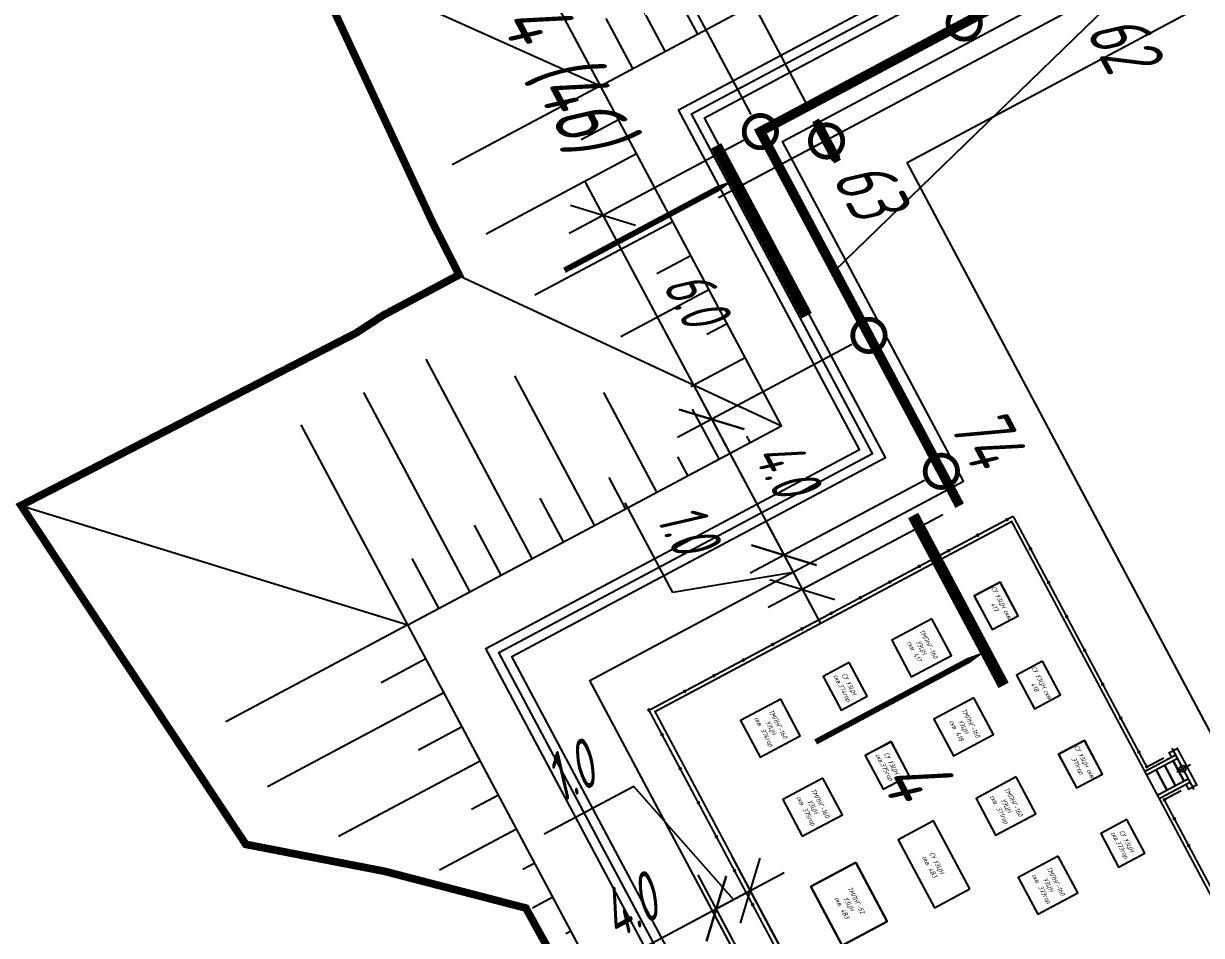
# Model space of a CAD drawing. Extents: x 5370511 to 5386565, y 1010429 to 1053793.
# Drawn here: x 5379937 to 5379998.2, y 1040742.1 to 1040789.5 of the extents above; entities that cross this region are included whole.
import ezdxf
from ezdxf import colors
from ezdxf.entities.mleader import LeaderData, LeaderLine
from ezdxf.enums import TextEntityAlignment as Align
from ezdxf.math import Vec2, Vec3

# ---------------------------------------------------------------- set-up
doc = ezdxf.new("R2010")
doc.units = 0
doc.header["$PDMODE"] = 32
doc.header["$PDSIZE"] = 0.3
doc.layers.get('0').update_dxf_attribs({"linetype": 'CONTINUOUS'})
doc.layers.get('DEFPOINTS').update_dxf_attribs({"linetype": 'CONTINUOUS'})
for name, color, linetype in [('3D-MODEL', 7, 'CONTINUOUS'), ('ГП_граница насыпи', 242, 'CONTINUOUS'), ('ГП_опоры_схем', 7, 'CONTINUOUS'), ('ГП_откос', 246, 'CONTINUOUS'), ('ГП_сооружения', 7, 'CONTINUOUS'), ('Разрезы', 7, 'CONTINUOUS')]:
    doc.layers.add(name, color=color, linetype=linetype)
for name, color, linetype, lineweight in [('ЭС (текст)', 7, 'CONTINUOUS', 25), ('ЭС (тонкий)', 7, 'CONTINUOUS', 25), ('ЭС сети', 1, 'CONTINUOUS', 50)]:
    doc.layers.add(name, color=color, linetype=linetype, lineweight=lineweight)
doc.styles.add('ГОСТ_НИПИ', font='gost_nipi.shx', dxfattribs={"oblique": 15})
doc.styles.add('ГОСТ_НИПИ_разм', font='gost_nipi.shx', dxfattribs={"width": 0.8, "oblique": 15, "height": 2.5})
doc.styles.add('ЭС', font='gost_nipi.shx', dxfattribs={"oblique": 14.999978})
doc.dimstyles.new('Лист М500', dxfattribs={"dimtxt": 2.5, "dimasz": 2.5, "dimexe": 2, "dimexo": 1, "dimgap": 1, "dimtad": 1, "dimdec": 1, "dimlfac": 0.5, "dimzin": 0, "dimdsep": 46, "dimtxsty": 'ГОСТ_НИПИ_разм', "dimblk": 'OBLIQUE', "dimcen": 0.09, "dimdle": 2, "dimaunit": 1, "dimadec": 0, "dimazin": 0, "dimtfac": 1, "dimtdec": 1, "dimtofl": 0, "dimtmove": 1, "dimatfit": 3, "dimldrblk": 'NONE', "dimfxl": 1, "dimtolj": 1, "dimtzin": 0, "dimarcsym": 0})

# ---------------------------------------------------------------- blocks, each defined once
blk = doc.blocks.new('Опоры_схем')
at = {"layer": 'ГП_опоры_схем', "color": 253, "const_width": 0.2}
blk.add_lwpolyline([(5379967.373, 1039807.707), (5379966.185, 1039807.971)], dxfattribs=at)
blk = doc.blocks.new('куст_откос')
at = {"layer": 'ГП_откос', "color": 253, "lineweight": 15}
for points, const_width, elevation in [([(-78.62, -57.977), (-70.919, -58.391), (-69.414, -58.42), (-69.414, -60.636), (-69.403, -60.796), (-69.394, -60.863), (-69.349, -61.398), (-69.339, -61.475), (-69.48, -71.284), (-59.557, -70.326), (-58.963, -70.269), (-56.931, -67.761), (-56.654, -67.42), (-55.893, -66.593), (-54.082, -64.625), (-51.842, -64.591)], 0.2, 49.01), ([(35.054, -63.874), (29.9, -63.874), (24.746, -63.874), (19.592, -63.874), (14.439, -63.874), (9.285, -63.874), (4.131, -63.874), (-0.958, -63.874), (-6.046, -63.874), (-11.135, -63.874), (-16.223, -63.874), (-21.311, -63.874), (-26.4, -63.874), (-31.488, -63.874), (-36.577, -63.874), (-41.665, -63.874), (-46.754, -63.874), (-51.842, -63.874), (-56.931, -63.874), (-62.019, -63.874), (-62.019, -58.374), (-62.019, -52.874), (-72.019, -52.874), (-72.019, -47.775)], 0.01, 48.9)]:
    blk.add_lwpolyline(points, dxfattribs=dict(at, const_width=const_width, elevation=elevation))
at = {"layer": 'ГП_откос', "color": 253, "linetype": 'ByBlock', "lineweight": -3}
for points in [[(-72.019, -50.006), (-73.538, -50.006)], [(-72.019, -50.962), (-77.997, -50.962)], [(-72.019, -51.918), (-73.49, -51.918)], [(-78.62, -57.977), (-72.019, -52.874)], [(-72.019, -52.874), (-77.807, -52.874)], [(-72.019, -52.874), (-72.019, -57.24)], [(-71.019, -52.874), (-71.019, -53.977)], [(-70.019, -52.874), (-70.019, -57.301)], [(-69.386, -58.42), (-62.019, -52.874)], [(-69.019, -52.874), (-69.019, -54.274)], [(-68.019, -52.874), (-68.019, -56.934)], [(-67.019, -52.874), (-67.019, -53.874)], [(-66.019, -52.874), (-66.019, -55.473)], [(-65.019, -52.874), (-65.019, -53.474)], [(-64.019, -52.874), (-64.019, -54.474)], [(-63.019, -52.874), (-63.019, -53.074)], [(-62.019, -53.791), (-62.203, -53.791)], [(-62.019, -54.708), (-63.486, -54.708)], [(-62.019, -55.624), (-62.569, -55.624)], [(-62.019, -56.541), (-64.953, -56.541)], [(-62.019, -57.458), (-62.936, -57.458)], [(-62.019, -58.374), (-66.419, -58.374)], [(-62.019, -59.291), (-63.303, -59.291)], [(-62.019, -60.208), (-67.886, -60.208)], [(-62.019, -61.124), (-63.49, -61.124)], [(-62.019, -62.041), (-67.881, -62.041)], [(-62.019, -62.958), (-63.487, -62.958)], [(-69.48, -71.284), (-62.019, -63.874)], [(-62.019, -63.874), (-67.902, -63.874)], [(-62.019, -63.874), (-62.019, -69.226)], [(-61.017, -63.874), (-61.017, -65.193)], [(-60.015, -63.874), (-60.015, -69.071)], [(-59.012, -63.874), (-59.012, -65.154)], [(-58.01, -63.874), (-58.01, -68.049)], [(-57.008, -63.874), (-57.008, -64.671)], [(-56.006, -63.874), (-56.006, -66.147)], [(-55.003, -63.874), (-55.003, -64.225)], [(-54.001, -63.874), (-54.001, -64.474)], [(-52.999, -63.874), (-52.999, -64.021)]]:
    blk.add_lwpolyline(points, dxfattribs=at)
blk = doc.blocks.new('*U645')
at = {"layer": 'ГП_сооружения'}
h = blk.add_hatch(color=253, dxfattribs=at)
h.dxf.hatch_style = 1
h.paths.add_polyline_path([(-2.99, 18.27, 1), (-1.12, 18.27, 1)])
h = blk.add_hatch(color=253, dxfattribs=at)
h.dxf.hatch_style = 1
h.paths.add_polyline_path([(18, 21.98, -1), (16.12, 21.98, -1)])
h = blk.add_hatch(color=253, dxfattribs=at)
h.dxf.hatch_style = 1
h.paths.add_polyline_path([(37.95, 21.98, -1), (36.07, 21.98, -1)])
h = blk.add_hatch(color=253, dxfattribs=at)
h.dxf.hatch_style = 1
h.paths.add_polyline_path([(57.9, 21.98, -1), (56.02, 21.98, -1)])
h = blk.add_hatch(color=253, dxfattribs=at)
h.dxf.hatch_style = 1
h.paths.add_polyline_path([(77.85, 21.98, -1), (75.97, 21.98, -1)])
h = blk.add_hatch(color=253, dxfattribs=at)
h.dxf.hatch_style = 1
h.paths.add_polyline_path([(97.8, 21.98, -1), (95.92, 21.98, -1)])
h = blk.add_hatch(color=253, dxfattribs=at)
h.dxf.hatch_style = 1
h.paths.add_polyline_path([(117.75, 21.98, -1), (115.87, 21.98, -1)])
h = blk.add_hatch(color=253, dxfattribs=at)
h.dxf.hatch_style = 1
h.paths.add_polyline_path([(137.72, 21.98, -1), (135.85, 21.98, -1)])
h = blk.add_hatch(color=253, dxfattribs=at)
h.dxf.hatch_style = 1
h.paths.add_polyline_path([(146.36, 22.07, -1), (144.49, 22.07, -1)])
h = blk.add_hatch(color=253, dxfattribs=at)
h.dxf.hatch_style = 1
h.paths.add_polyline_path([(163.99, 22.05, 1), (165.86, 22.05, 1)])
h = blk.add_hatch(color=253, dxfattribs=at)
h.dxf.hatch_style = 1
h.paths.add_polyline_path([(176.86, 21.98, -1), (174.99, 21.98, -1)])
h = blk.add_hatch(color=253, dxfattribs=at)
h.dxf.hatch_style = 1
h.paths.add_polyline_path([(192.72, 21.98, -1), (190.85, 21.98, -1)])
h = blk.add_hatch(color=253, dxfattribs=at)
h.dxf.hatch_style = 1
h.paths.add_polyline_path([(-2.06, 2.03, -1), (-2.06, 0.16, -1)])
h = blk.add_hatch(color=253, dxfattribs=at)
h.dxf.hatch_style = 1
h.paths.add_polyline_path([(-2.06, -15.21, -1), (-2.06, -17.08, -1)])
h = blk.add_hatch(color=253, dxfattribs=at)
h.dxf.hatch_style = 1
h.paths.add_polyline_path([(-2.06, -32.47, -1), (-2.06, -34.34, -1)])
h = blk.add_hatch(color=253, dxfattribs=at)
h.dxf.hatch_style = 1
h.paths.add_polyline_path([(-2.06, -49.73, -1), (-2.06, -51.6, -1)])
h = blk.add_hatch(color=253, dxfattribs=at)
h.dxf.hatch_style = 1
h.paths.add_polyline_path([(-2.06, -67.08, -1), (-2.06, -68.95, -1)])
h = blk.add_hatch(color=253, dxfattribs=at)
h.dxf.hatch_style = 1
h.paths.add_polyline_path([(-2.06, -84.23, -1), (-2.06, -86.1, -1)])
h = blk.add_hatch(color=253, dxfattribs=at)
h.dxf.hatch_style = 1
h.paths.add_polyline_path([(-2.06, -101.49, -1), (-2.06, -103.37, -1)])
h = blk.add_hatch(color=253, dxfattribs=at)
h.dxf.hatch_style = 1
h.paths.add_polyline_path([(-2.06, -118.76, -1), (-2.06, -120.64, -1)])
h = blk.add_hatch(color=253, dxfattribs=at)
h.dxf.hatch_style = 1
h.paths.add_polyline_path([(-2.06, -136.02, -1), (-2.06, -137.9, -1)])
h = blk.add_hatch(color=253, dxfattribs=at)
h.dxf.hatch_style = 1
h.paths.add_polyline_path([(-2.06, -153.28, -1), (-2.06, -155.15, -1)])
h = blk.add_hatch(color=253, dxfattribs=at)
h.dxf.hatch_style = 1
h.paths.add_polyline_path([(-2.06, -170.52, -1), (-2.06, -172.39, -1)])
h = blk.add_hatch(color=253, dxfattribs=at)
h.dxf.hatch_style = 1
h.paths.add_polyline_path([(-1.32, -192.4, -1), (-3.2, -192.4, -1)])
h = blk.add_hatch(color=253, dxfattribs=at)
h.dxf.hatch_style = 1
h.paths.add_polyline_path([(13.22, -192.4, -1), (11.35, -192.4, -1)])
h = blk.add_hatch(color=253, dxfattribs=at)
h.dxf.hatch_style = 1
h.paths.add_polyline_path([(33.24, -192.4, -1), (31.37, -192.4, -1)])
h = blk.add_hatch(color=253, dxfattribs=at)
h.dxf.hatch_style = 1
h.paths.add_polyline_path([(53.26, -192.4, -1), (51.38, -192.4, -1)])
h = blk.add_hatch(color=253, dxfattribs=at)
h.dxf.hatch_style = 1
h.paths.add_polyline_path([(73.27, -192.41, -1), (71.4, -192.41, -1)])
h = blk.add_hatch(color=253, dxfattribs=at)
h.dxf.hatch_style = 1
h.paths.add_polyline_path([(93.29, -192.41, -1), (91.42, -192.41, -1)])
h = blk.add_hatch(color=253, dxfattribs=at)
h.dxf.hatch_style = 1
h.paths.add_polyline_path([(113.3, -192.41, -1), (111.43, -192.41, -1)])
at = {"layer": 'ГП_сооружения', "color": 253}
for p, q in [((143.05, 38.11), (167.28, 38.1)), ((155.11, 34.48), (155.11, 42.61))]:
    blk.add_line(p, q, dxfattribs=at)
for points, const_width in [([(163.11, 35.7), (165.93, 35.7), (165.93, 40.5), (144.53, 40.51), (144.53, 35.71), (147.11, 35.71)], 1), ([(147.11, 40.51), (149.11, 40.51)], 1), ([(161.11, 40.5), (163.11, 40.5)], 1), ([(161.11, 35.58), (149.11, 35.58)], 1.2), ([(161.11, 30.58), (149.11, 30.58)], 1.2), ([(149.11, 35.71), (161.11, 35.7)], 1), ([(161.11, 25.58), (149.11, 25.58)], 1.2)]:
    blk.add_lwpolyline(points, dxfattribs=dict(at, const_width=const_width))
at = {"layer": 'ГП_сооружения', "color": 253, "const_width": 1}
for points in [[(147.11, 38.11), (147.11, 19.98), (163.11, 19.98), (163.11, 38.1), (161.11, 38.1), (161.11, 19.98), (149.11, 19.98), (149.11, 38.11)], [(499.99, 19.96), (0, 19.98), (-0.01, -190.01), (499.98, -190.03)]]:
    blk.add_lwpolyline(points, close=True, dxfattribs=at)
at = {"layer": 'ГП_сооружения', "color": 253, "ltscale": 0.3, "const_width": 1}
for points in [[(145.54, 21.98), (145.54, 32.04)], [(164.79, 21.98), (164.79, 32.04)], [(-2.09, -192.45), (-2.07, 18.37)], [(-2.07, 18.37), (-2.07, 21.98)], [(145.54, 21.98), (-2.07, 21.98)], [(145.3, 21.98), (145.54, 21.98)], [(391.5, 21.97), (164.79, 21.98)], [(-2.09, -192.45), (501.99, -192.46)]]:
    blk.add_lwpolyline(points, dxfattribs=at)
at = {"layer": 'ГП_сооружения', "color": 253}
blk.add_circle((155.11, 38.11), 1.68, dxfattribs=at)
at = {"layer": 'ЭС (тонкий)', "color": 253, "transparency": 33554687}
for points in [[(24.95, -0.02), (24.95, -15.38), (44.79, -15.38), (44.79, -0.02)], [(71.55, -0.01), (71.55, -15.37), (91.39, -15.37), (91.39, -0.01)], [(118.15, -0.02), (118.15, -15.38), (137.99, -15.38), (137.99, -0.02)], [(164.75, -0.03), (164.75, -15.39), (184.59, -15.39), (184.59, -0.03)], [(24.95, -88.98), (24.95, -104.34), (44.79, -104.34), (44.79, -88.98)], [(71.5, -88.99), (71.5, -104.35), (91.34, -104.35), (91.34, -88.99)], [(118.2, -134.78), (152.96, -134.78), (152.96, -161.34), (118.2, -161.34)]]:
    blk.add_lwpolyline(points, close=True, dxfattribs=at)
for points in [[(25, -0.02), (25, -15.38), (44.78, -15.38), (44.78, -0.02), (25, -0.02)], [(71.6, -0.01), (71.6, -15.37), (91.38, -15.37), (91.38, -0.01), (71.6, -0.01)], [(118.2, -0.02), (118.2, -15.38), (137.98, -15.38), (137.98, -0.02), (118.2, -0.02)], [(164.8, -0.03), (164.8, -15.39), (184.58, -15.39), (184.58, -0.03), (164.8, -0.03)], [(25, -40.38), (25, -63.98), (46.6, -63.98), (46.6, -40.38), (25, -40.38)], [(25, -40.38), (25, -63.98), (46.6, -63.98), (46.6, -40.38), (25, -40.38)], [(71.6, -40.37), (71.6, -63.97), (93.2, -63.97), (93.2, -40.37), (71.6, -40.37)], [(71.6, -40.38), (71.6, -63.98), (93.2, -63.98), (93.2, -40.38), (71.6, -40.38)], [(118.2, -40.38), (118.2, -63.98), (139.8, -63.98), (139.8, -40.38), (118.2, -40.38)], [(118.2, -40.38), (118.2, -63.98), (139.8, -63.98), (139.8, -40.38), (118.2, -40.38)], [(164.79, -40.39), (164.79, -63.99), (186.39, -63.99), (186.39, -40.39), (164.79, -40.39)], [(164.8, -40.39), (164.8, -63.99), (186.4, -63.99), (186.4, -40.39), (164.8, -40.39)], [(25, -88.98), (25, -104.34), (44.78, -104.34), (44.78, -88.98), (25, -88.98)], [(71.55, -88.99), (71.55, -104.35), (91.33, -104.35), (91.33, -88.99), (71.55, -88.99)], [(24.95, -129.34), (24.94, -152.94), (46.54, -152.94), (46.55, -129.34), (24.95, -129.34)], [(24.95, -129.34), (24.95, -152.94), (46.55, -152.94), (46.55, -129.34), (24.95, -129.34)], [(71.54, -129.35), (71.54, -152.95), (93.14, -152.95), (93.14, -129.35), (71.54, -129.35)], [(71.55, -129.34), (71.55, -152.94), (93.15, -152.94), (93.15, -129.34), (71.55, -129.34)], [(118.19, -134.78), (118.19, -161.34), (152.95, -161.34), (152.95, -134.78), (118.19, -134.78)]]:
    blk.add_lwpolyline(points, dxfattribs=at)
at = {"layer": 'ЭС (тонкий)', "color": 253, "transparency": 33554687, "elevation": 0}
blk.add_lwpolyline([(158.2, -88.98), (118.2, -88.98), (118.2, -109.78), (158.2, -109.78)], close=True, dxfattribs=at)
at = {"layer": 'ЭС сети', "color": 253, "lineweight": 15}
blk.add_lwpolyline([(0, 0), (0, 0)], dxfattribs=at)
at = {"layer": 'ЭС (текст)', "color": 253, "transparency": 33554687, "char_height": 2.5, "attachment_point": 5, "style": 'ЭС'}
for s, insert, width in [('СУ УЭЦН скв. 417', (34.89, -6.56, 0), 19.78), ('СУ УЭЦН скв. 418', (81.49, -7.69, 0), 19.7806), ('СУ УЭЦН скв. 371гор', (128.06, -7.7, 0), 19.8298), ('СУ УЭЦН скв.373гор', (174.67, -7.71, 0), 19.8407), ('ТМПНГ-160\\PУЭЦН \\Pскв. 417', (35.77, -52.2, 0), 21.5004), ('ТМПНГ-160\\PУЭЦН \\Pскв. 418', (82.37, -52.19, 0), 21.5004), ('ТМПНГ-160\\PУЭЦН \\Pскв. 371гор', (128.97, -52.2, 0), 21.5004), ('ТМПНГ-160\\PУЭЦН \\Pскв. 373гор', (175.57, -52.2, 0), 21.5004), ('СУ УЭЦН скв.374гор', (34.87, -96.66, 0), 19.8407), ('СУ УЭЦН скв.375гор', (81.41, -96.67, 0), 19.8282), ('ТМПНГ-160\\PУЭЦН \\Pскв. 374гор', (35.72, -141.16, 0), 21.5004), ('ТМПНГ-160\\PУЭЦН \\Pскв. 375гор', (82.32, -141.16, 0), 21.5004), ('ТМПНГ-52\\PУЭЦН\\Pскв. 4ВЗ', (135.58, -148.06, 0), 34.76)]:
    blk.add_mtext(s, dxfattribs=dict(at, insert=insert, width=width))
at = {"layer": 'ЭС (текст)', "color": 253, "transparency": 33554687, "insert": (138.22, -99.85, 0), "char_height": 2.5, "width": 39.9978, "attachment_point": 5, "rotation": 359.90142, "style": 'ЭС'}
blk.add_mtext('СУ УЭЦН \\Pскв. 4ВЗ', dxfattribs=at)
blk = doc.blocks.new('_Oblique')
at = {"color": 0, "linetype": 'ByBlock', "lineweight": -2}
blk.add_line((-0.5, -0.5), (0.5, 0.5), dxfattribs=at)
blk = doc.blocks.new('*D679')
at = {"color": 0, "lineweight": -2, "transparency": 16777216}
for p, q in [((5379991.864, 1040792.737), (5379972.06, 1040829.906)), ((5379974.766, 1040829.081), (5379957.135, 1040819.687)), ((5379977.762, 1040785.228), (5379957.96, 1040822.393))]:
    blk.add_line(p, q, dxfattribs=at)
at = {"layer": 'DEFPOINTS', "color": 0, "lineweight": 15, "transparency": 16777216}
for p in [(5379958.9, 1040820.628), (5379992.334, 1040791.855), (5379978.232, 1040784.345)]:
    blk.add_point(p, dxfattribs=at)
at = {"color": 0, "lineweight": -2, "transparency": 16777216, "xscale": 2.5, "yscale": 2.5, "zscale": 2.5}
for p, rotation in [((5379973.001, 1040828.14), 28.04915530994217), ((5379958.9, 1040820.628), 208.0491553099422)]:
    blk.add_blockref('_Oblique', p, dxfattribs=dict(at, rotation=rotation))
at = {"color": 0, "transparency": 16777216, "insert": (5379964.892, 1040826.37), "char_height": 2.5, "attachment_point": 5, "rotation": 28.04916, "style": 'ГОСТ_НИПИ_разм'}
blk.add_mtext('\\A1;8.0', dxfattribs=at)
blk = doc.blocks.new('_None')
blk = doc.blocks.new('*D692')
at = {"color": 0, "lineweight": -2, "transparency": 16777216}
for p, q in [((5379985.408, 1040790.428), (5379960.565, 1040837.055)), ((5379963.271, 1040836.23), (5379949.15, 1040828.706)), ((5379974.818, 1040784.785), (5379949.975, 1040831.412))]:
    blk.add_line(p, q, dxfattribs=at)
at = {"layer": 'DEFPOINTS', "color": 0, "lineweight": 15, "transparency": 16777216}
for p in [(5379950.915, 1040829.647), (5379985.879, 1040789.545), (5379975.288, 1040783.902)]:
    blk.add_point(p, dxfattribs=at)
at = {"color": 0, "lineweight": -2, "transparency": 16777216, "xscale": 2.5, "yscale": 2.5, "zscale": 2.5}
for p, rotation in [((5379961.506, 1040835.289), 28.04915530994217), ((5379950.915, 1040829.647), 208.0491553099422)]:
    blk.add_blockref('_Oblique', p, dxfattribs=dict(at, rotation=rotation))
at = {"color": 0, "transparency": 16777216, "insert": (5379955.152, 1040834.454), "char_height": 2.5, "attachment_point": 5, "rotation": 28.04916, "style": 'ГОСТ_НИПИ_разм'}
blk.add_mtext('\\A1;6.0', dxfattribs=at)
blk = doc.blocks.new('*D693')
at = {"color": 0, "lineweight": -2, "transparency": 16777216}
for p, q in [((5379974.405, 1040783.432), (5379965.345, 1040778.605)), ((5379966.169, 1040781.31), (5379973.693, 1040767.189)), ((5379980.048, 1040772.842), (5379970.987, 1040768.014))]:
    blk.add_line(p, q, dxfattribs=at)
at = {"layer": 'DEFPOINTS', "color": 0, "lineweight": 15, "transparency": 16777216}
for p in [(5379975.288, 1040783.902), (5379980.931, 1040773.312), (5379972.753, 1040768.954)]:
    blk.add_point(p, dxfattribs=at)
at = {"color": 0, "lineweight": -2, "transparency": 16777216, "xscale": 2.5, "yscale": 2.5, "zscale": 2.5}
for p, rotation in [((5379967.11, 1040779.545), 118.0491553040555), ((5379972.753, 1040768.954), 298.0491553040555)]:
    blk.add_blockref('_Oblique', p, dxfattribs=dict(at, rotation=rotation))
at = {"color": 0, "transparency": 16777216, "insert": (5379971.917, 1040775.308), "char_height": 2.5, "attachment_point": 5, "rotation": 298.04916, "style": 'ГОСТ_НИПИ_разм'}
blk.add_mtext('\\A1;6.0', dxfattribs=at)
blk = doc.blocks.new('*D694')
at = {"color": 0, "lineweight": -2, "transparency": 16777216}
for p, q in [((5379980.048, 1040772.842), (5379970.987, 1040768.014)), ((5379971.812, 1040770.72), (5379977.455, 1040760.129)), ((5379983.81, 1040765.781), (5379974.749, 1040760.954))]:
    blk.add_line(p, q, dxfattribs=at)
at = {"layer": 'DEFPOINTS', "color": 0, "lineweight": 15, "transparency": 16777216}
for p in [(5379980.931, 1040773.312), (5379984.693, 1040766.252), (5379976.514, 1040761.894)]:
    blk.add_point(p, dxfattribs=at)
at = {"color": 0, "lineweight": -2, "transparency": 16777216, "xscale": 2.5, "yscale": 2.5, "zscale": 2.5}
for p, rotation in [((5379972.753, 1040768.954), 118.0491553040555), ((5379976.514, 1040761.894), 298.0491553040555)]:
    blk.add_blockref('_Oblique', p, dxfattribs=dict(at, rotation=rotation))
at = {"color": 0, "transparency": 16777216, "insert": (5379976.619, 1040766.482), "char_height": 2.5, "attachment_point": 5, "rotation": 298.04916, "style": 'ГОСТ_НИПИ_разм'}
blk.add_mtext('\\A1;4.0', dxfattribs=at)
blk = doc.blocks.new('*D695')
at = {"color": 0, "lineweight": -2, "transparency": 16777216}
for p, q in [((5379983.81, 1040765.781), (5379974.749, 1040760.954)), ((5379970.744, 1040759.956), (5379968.263, 1040764.613)), ((5379975.574, 1040763.659), (5379978.406, 1040758.344)), ((5379984.761, 1040763.996), (5379975.7, 1040759.169)), ((5379976.99, 1040761.002), (5379970.744, 1040759.956))]:
    blk.add_line(p, q, dxfattribs=at)
at = {"layer": 'DEFPOINTS', "color": 0, "lineweight": 15, "transparency": 16777216}
for p in [(5379984.693, 1040766.252), (5379985.644, 1040764.467), (5379977.465, 1040760.109)]:
    blk.add_point(p, dxfattribs=at)
at = {"color": 0, "lineweight": -2, "transparency": 16777216, "xscale": 2.5, "yscale": 2.5, "zscale": 2.5}
for p, rotation in [((5379976.514, 1040761.894), 118.0491553040555), ((5379977.465, 1040760.109), 298.0491553040555)]:
    blk.add_blockref('_Oblique', p, dxfattribs=dict(at, rotation=rotation))
at = {"color": 0, "transparency": 16777216, "insert": (5379971.489, 1040763.343), "char_height": 2.5, "attachment_point": 5, "rotation": 298.04916, "style": 'ГОСТ_НИПИ_разм'}
blk.add_mtext('\\A1;1.0', dxfattribs=at)
blk = doc.blocks.new('*D697')
at = {"color": 0, "lineweight": -2, "transparency": 16777216}
for p, q in [((5379982.24, 1040726.189), (5379972.06, 1040745.295)), ((5379964.175, 1040738.828), (5379974.766, 1040744.47)), ((5379975.18, 1040722.427), (5379965, 1040741.533))]:
    blk.add_line(p, q, dxfattribs=at)
at = {"layer": 'DEFPOINTS', "color": 0, "lineweight": 15, "transparency": 16777216}
for p in [(5379973.001, 1040743.53), (5379982.71, 1040725.306), (5379975.65, 1040721.545)]:
    blk.add_point(p, dxfattribs=at)
at = {"color": 0, "lineweight": -2, "transparency": 16777216, "xscale": 2.5, "yscale": 2.5, "zscale": 2.5}
for p, rotation in [((5379973.001, 1040743.53), 28.04915530994217), ((5379965.94, 1040739.768), 208.0491553099422)]:
    blk.add_blockref('_Oblique', p, dxfattribs=dict(at, rotation=rotation))
at = {"color": 0, "transparency": 16777216, "insert": (5379968.412, 1040743.635), "char_height": 2.5, "attachment_point": 5, "rotation": 28.04916, "style": 'ГОСТ_НИПИ_разм'}
blk.add_mtext('\\A1;4.0', dxfattribs=at)
blk = doc.blocks.new('*D698')
at = {"color": 0, "lineweight": -2, "transparency": 16777216}
for p, q in [((5379968.716, 1040749.88), (5379964.059, 1040747.399)), ((5379973.884, 1040744), (5379968.716, 1040749.88)), ((5379984.006, 1040727.13), (5379973.826, 1040746.236)), ((5379971.236, 1040742.589), (5379976.532, 1040745.411)), ((5379982.24, 1040726.189), (5379972.06, 1040745.295))]:
    blk.add_line(p, q, dxfattribs=at)
at = {"layer": 'DEFPOINTS', "color": 0, "lineweight": 15, "transparency": 16777216}
for p in [(5379974.767, 1040744.471), (5379984.477, 1040726.247), (5379982.71, 1040725.306)]:
    blk.add_point(p, dxfattribs=at)
at = {"color": 0, "lineweight": -2, "transparency": 16777216, "xscale": 2.5, "yscale": 2.5, "zscale": 2.5}
for p, rotation in [((5379974.767, 1040744.471), 28.04915530994217), ((5379973.001, 1040743.53), 208.0491553099422)]:
    blk.add_blockref('_Oblique', p, dxfattribs=dict(at, rotation=rotation))
at = {"color": 0, "transparency": 16777216, "insert": (5379965.33, 1040750.625), "char_height": 2.5, "attachment_point": 5, "rotation": 28.04916, "style": 'ГОСТ_НИПИ_разм'}
blk.add_mtext('\\A1;1.0', dxfattribs=at)

msp = doc.modelspace()

# ---------------------------------------------------------------- linework, layer by layer
at = {"color": 8}
for points in [[(5380077.467, 1040845.146), (5380241.107, 1040538.021), (5380111.197, 1040468.803), (5379956.961, 1040758.278), (5379976.377, 1040768.623), (5379966.973, 1040786.274)], [(5380076.23, 1040841.088), (5380237.049, 1040539.258), (5380112.433, 1040472.861), (5379961.02, 1040757.041), (5379980.436, 1040767.386), (5379971.031, 1040785.037)], [(5380076.024, 1040840.412), (5380236.372, 1040539.464), (5380112.64, 1040473.538), (5379961.696, 1040756.835), (5379981.112, 1040767.18), (5379971.708, 1040784.831)], [(5380075.818, 1040839.735), (5380235.696, 1040539.67), (5380112.846, 1040474.214), (5379962.372, 1040756.629), (5379981.788, 1040766.974), (5379972.384, 1040784.624)], [(5380074.581, 1040835.677), (5380231.638, 1040540.907), (5380114.083, 1040478.273), (5379966.431, 1040755.392), (5379985.847, 1040765.737), (5379976.442, 1040783.387)]]:
    msp.add_lwpolyline(points, close=True, dxfattribs=at)
msp.add_lwpolyline([(5379991.852, 1040765.506), (5379982.909, 1040782.292), (5380067.628, 1040827.44), (5380220.923, 1040539.731), (5380143.259, 1040498.35), (5380128.103, 1040526.796, 0.413433), (5380111.898, 1040531.759), (5380109.98, 1040530.741), (5380103.867, 1040542.214), (5380105.728, 1040543.202, 0.414994), (5380110.704, 1040559.451), (5380065.107, 1040645.029, 0.414214), (5380048.874, 1040649.977), (5380047.048, 1040649.004), (5380040.954, 1040660.444, 0.309973), (5380041.727, 1040671.9), (5379991.852, 1040765.506)], format="xyb", dxfattribs=at)
at = {"color": 8, "ltscale": 5}
msp.add_lwpolyline([(5379973.11, 1040780.476), (5380042.256, 1040817.318)], dxfattribs=at)
at = {"color": 3, "ltscale": 5}
msp.add_lwpolyline([(5379973.11, 1040780.476), (5380042.256, 1040817.318)], dxfattribs=at)
at = {"const_width": 0.25}
for points in [[(5379986.62, 1040789.94, 1), (5379985.137, 1040789.15, 1), (5379986.62, 1040789.94, 49.91739)], [(5379976.029, 1040784.297, 1), (5379974.547, 1040783.507, 1), (5379976.029, 1040784.297, 49.91739)], [(5379979.469, 1040783.809, 1), (5379977.986, 1040783.019, 1), (5379979.469, 1040783.809, 49.91739)], [(5379981.672, 1040773.707, 1), (5379980.189, 1040772.917, 1), (5379981.672, 1040773.707, 49.91739)]]:
    msp.add_lwpolyline(points, format="xyb", dxfattribs=at)
at = {"const_width": 0.5}
msp.add_lwpolyline([(5379978.208, 1040784.389), (5379979.231, 1040782.469)], dxfattribs=at)
at = {"color": 0, "const_width": 0.6}
msp.add_lwpolyline([(5379972.994, 1040783.162), (5379977.696, 1040774.336)], dxfattribs=at)
at = {"color": 0}
msp.add_lwpolyline([(5379973.934, 1040781.396, 0, 1.5, 0), (5379969.522, 1040779.045, 0.3, 0.3, 0), (5379965.109, 1040776.694, 0, 0, 0)], format="xyseb", dxfattribs=at)
at = {"layer": '3D-MODEL', "lineweight": 15}
msp.add_polyline3d([(5380077.467, 1040845.146, 97.8), (5380077.467, 1040845.146, 97.8), (5380241.107, 1040538.021, 97.8), (5380184.616, 1040507.922, 98.28), (5380111.197, 1040468.803, 98.6), (5380082.183, 1040523.256, 98.6), (5380019.173, 1040641.517, 98.6), (5379956.961, 1040758.278, 98.6), (5379976.377, 1040768.623, 98.5), (5379966.973, 1040786.274, 98.5), (5380020.976, 1040815.047, 98.2)], close=True, dxfattribs=at)
at = {"layer": 'ГП_граница насыпи'}
msp.add_lwpolyline([(5380077.467, 1040845.146), (5380241.107, 1040538.021), (5380111.197, 1040468.803), (5379956.961, 1040758.278), (5379976.377, 1040768.623), (5379966.973, 1040786.274)], close=True, dxfattribs=at)

# ---------------------------------------------------------------- block references
at = {"color": 8, "xscale": 2, "yscale": 2, "zscale": 2, "rotation": 310.6039140423406}
msp.add_blockref('Опоры_схем', (-3201766.75, 7856545.74), dxfattribs=at)
at = {"layer": 'ГП_откос', "color": 8, "lineweight": 15, "xscale": 2, "yscale": 2, "zscale": 2, "rotation": 298.0491553101125}
msp.add_blockref('куст_откос', (5380128.032, 1040708.88), dxfattribs=at)

# ---------------------------------------------------------------- texts
at = {"lineweight": 30, "style": 'ГОСТ_НИПИ', "oblique": 15, "width": 0.8}
for s, p in [('62', (5379992.161, 1040789.135)), ('63', (5379978.979, 1040781.518)), ('74', (5379985.056, 1040768.663))]:
    msp.add_text(s, height=3, rotation=298.04916, dxfattribs=at).set_placement(p)
at = {"layer": 'Разрезы', "lineweight": 30, "style": 'ГОСТ_НИПИ', "oblique": 14.99998, "width": 0.8}
msp.add_text('4 (46)', height=3.5, rotation=298.04916, dxfattribs=at).set_placement((5379963.583, 1040786.102), align=Align.CENTER)

# ---------------------------------------------------------------- dimensions: what is measured, and where the dimension line sits
for base, p1, p2, angle, picture, middle in [((5379950.915, 1040829.647), (5379985.879, 1040789.545), (5379975.288, 1040783.902), 28.04916, '*D692', (5379955.152, 1040834.454)), ((5379958.9, 1040820.628), (5379992.334, 1040791.855), (5379978.232, 1040784.345), 28.04916, '*D679', (5379964.892, 1040826.37)), ((5379972.753, 1040768.954), (5379975.288, 1040783.902), (5379980.931, 1040773.312), 298.04916, '*D693', (5379971.917, 1040775.308))]:
    dim = msp.add_linear_dim(base=base, p1=p1, p2=p2, angle=angle, dimstyle='Лист М500')
    dim.commit()
    dim.dimension.update_dxf_attribs({"geometry": picture, "text_midpoint": middle})

# ---------------------------------------------------------------- leaders
ml = msp.add_multileader_mtext('Standard')
ml.set_content('Трасса ВЛ-6 кВ', color=256, style='ГОСТ_НИПИ')
ml.set_leader_properties()
ml.set_arrow_properties(name='NONE')
ml.build(insert=Vec2(0, 0))
ml.multileader.update_dxf_attribs({"text_left_attachment_type": 6, "text_right_attachment_type": 6, "dogleg_length": 0.2, "arrow_head_size": 0.2})
ctx = ml.context
ctx.base_point, ctx.char_height, ctx.arrow_head_size, ctx.landing_gap_size, ctx.plane_origin, ctx.plane_x_axis, ctx.plane_y_axis = Vec3(5379909.748, 1040750.206), 3, 0.2, 0.2, Vec3(5379939.828, 1040716.296), Vec3(0.470229, -0.882544), Vec3(0.882544, 0.470229)
ctx.left_attachment, ctx.right_attachment, ctx.text_align_type = 6, 6, 2
notes = []
notes.append((ctx, [(0, (1, 1, 0), (5379925.487, 1040720.667), (-0.470229, 0.882544), 0.2, [(1, [(5379939.828, 1040716.296), (5379949.569, 1040698.824)], 0, [])])]))
ctx.mtext.insert, ctx.mtext.text_direction, ctx.mtext.rotation, ctx.mtext.alignment, ctx.mtext.flow_direction = Vec3(5379928.703, 1040722.833), Vec3(0.470229, -0.882544), 5.201939, 3, 5
for ctx, leaders in notes:
    for number, flags, end, landing, length, lines in leaders:
        leader = LeaderData()
        leader.index, (leader.has_last_leader_line, leader.has_dogleg_vector, leader.attachment_direction) = number, flags
        leader.last_leader_point, leader.dogleg_vector, leader.dogleg_length = Vec3(end), Vec3(landing), length
        for number, points, colour, breaks in lines:
            line = LeaderLine()
            line.index, line.vertices, line.color, line.breaks = number, Vec3.list(points), colors.encode_raw_color(colour), breaks
            leader.lines.append(line)
        ctx.leaders.append(leader)

# ---------------------------------------------------------------- next in the draw order: block references
at = {"layer": 'ЭС сети', "color": 1, "lineweight": 15, "xscale": 0.09999999999999999, "yscale": 0.09999999999999999, "zscale": 0.09999999999999999, "rotation": 298.0491553101125}
msp.add_blockref('*U645', (5379986.584, 1040762.702), dxfattribs=at)

# ---------------------------------------------------------------- next in the draw order: linework, layer by layer
at = {"color": 5, "ltscale": 0.3, "transparency": 33554687, "const_width": 0.5}
msp.add_lwpolyline([(5379985.644, 1040764.467), (5379975.288, 1040783.902), (5380039.55, 1040818.123)], dxfattribs=at)
at = {"const_width": 0.25}
msp.add_lwpolyline([(5379985.434, 1040766.647, 1), (5379983.951, 1040765.857, 1), (5379985.434, 1040766.647, 49.91739)], format="xyb", dxfattribs=at)
at = {"color": 0, "const_width": 0.6}
msp.add_lwpolyline([(5379983.226, 1040763.957), (5379987.928, 1040755.132)], dxfattribs=at)
at = {"color": 0}
msp.add_lwpolyline([(5379986.988, 1040756.897, 0, 1.5, 0), (5379982.575, 1040754.546, 0.3, 0.3, 0), (5379978.162, 1040752.195, 0, 0, 0)], format="xyseb", dxfattribs=at)

# ---------------------------------------------------------------- next in the draw order: texts
at = {"layer": 'Разрезы', "lineweight": 30, "style": 'ГОСТ_НИПИ', "oblique": 14.99998, "width": 0.8}
msp.add_text('4', height=3.5, rotation=298.04916, dxfattribs=at).set_placement((5379981.808, 1040749.605), align=Align.CENTER)

# ---------------------------------------------------------------- next in the draw order: dimensions: what is measured, and where the dimension line sits
for base, p1, p2, angle, picture, middle in [((5379976.514, 1040761.894), (5379980.931, 1040773.312), (5379984.693, 1040766.252), 298.04916, '*D694', (5379976.619, 1040766.482)), ((5379973.001, 1040743.53), (5379975.65, 1040721.545), (5379982.71, 1040725.306), 28.04916, '*D697', (5379968.412, 1040743.635))]:
    dim = msp.add_linear_dim(base=base, p1=p1, p2=p2, angle=angle, dimstyle='Лист М500')
    dim.commit()
    dim.dimension.update_dxf_attribs({"geometry": picture, "text_midpoint": middle})
for base, p1, p2, angle, picture, middle in [((5379977.465, 1040760.109), (5379984.693, 1040766.252), (5379985.644, 1040764.467), 298.04916, '*D695', (5379970.274, 1040760.839)), ((5379974.767, 1040744.471), (5379982.71, 1040725.306), (5379984.477, 1040726.247), 28.04916, '*D698', (5379967.834, 1040749.41))]:
    dim = msp.add_linear_dim(base=base, p1=p1, p2=p2, angle=angle, dimstyle='Лист М500')
    dim.commit()
    dim.dimension.update_dxf_attribs({"geometry": picture, "text_midpoint": middle, "dimtype": 160})

# ---------------------------------------------------------------- next in the draw order: leaders
ml = msp.add_multileader_mtext('Standard')
ml.set_content('{\\Fgost_ful|c204;\\H1.00002x;2-х ярусная балка \\Pкабельной эстакады\\P\\f@Batang|b0|i0|c204|p18;\\H0.99998x;\\Q0;□\\fMS Shell Dlg 2|b0|i0|c204|p0;\\H0.70833x;\\Q15; \\Fgost_ful|c204;\\H1.4118x;140х140х5}', color=256, style='ГОСТ_НИПИ')
ml.set_leader_properties()
ml.set_arrow_properties(name='NONE')
ml.build(insert=Vec2(0, 0))
ml.multileader.update_dxf_attribs({"text_left_attachment_type": 6, "text_right_attachment_type": 6, "dogleg_length": 0.36})
ctx = ml.context
ctx.base_point, ctx.char_height, ctx.landing_gap_size, ctx.plane_origin, ctx.plane_x_axis, ctx.plane_y_axis = Vec3(5380004.251, 1040770.19), 3, 0.5, Vec3(5379868.405, 1040806.268), Vec3(0.470229, -0.882544), Vec3(0.882544, 0.470229)
ctx.left_attachment, ctx.right_attachment, ctx.text_align_type = 6, 6, 1
notes = []
notes.append((ctx, [(0, (1, 1, 0), (5380004.082, 1040770.507), (0.470229, -0.882544), 0.36, [(2, [(5379979.143, 1040776.668), (5380000.368, 1040797.258), (5380044.411, 1040779.731)], 0, [])])]))
ctx.mtext.insert, ctx.mtext.text_direction, ctx.mtext.rotation, ctx.mtext.alignment, ctx.mtext.flow_direction = Vec3(5380015.288, 1040757.133), Vec3(0.470229, -0.882544), 5.201939, 2, 5
for ctx, leaders in notes:
    for number, flags, end, landing, length, lines in leaders:
        leader = LeaderData()
        leader.index, (leader.has_last_leader_line, leader.has_dogleg_vector, leader.attachment_direction) = number, flags
        leader.last_leader_point, leader.dogleg_vector, leader.dogleg_length = Vec3(end), Vec3(landing), length
        for number, points, colour, breaks in lines:
            line = LeaderLine()
            line.index, line.vertices, line.color, line.breaks = number, Vec3.list(points), colors.encode_raw_color(colour), breaks
            leader.lines.append(line)
        ctx.leaders.append(leader)

doc.saveas('drawing.dxf')
